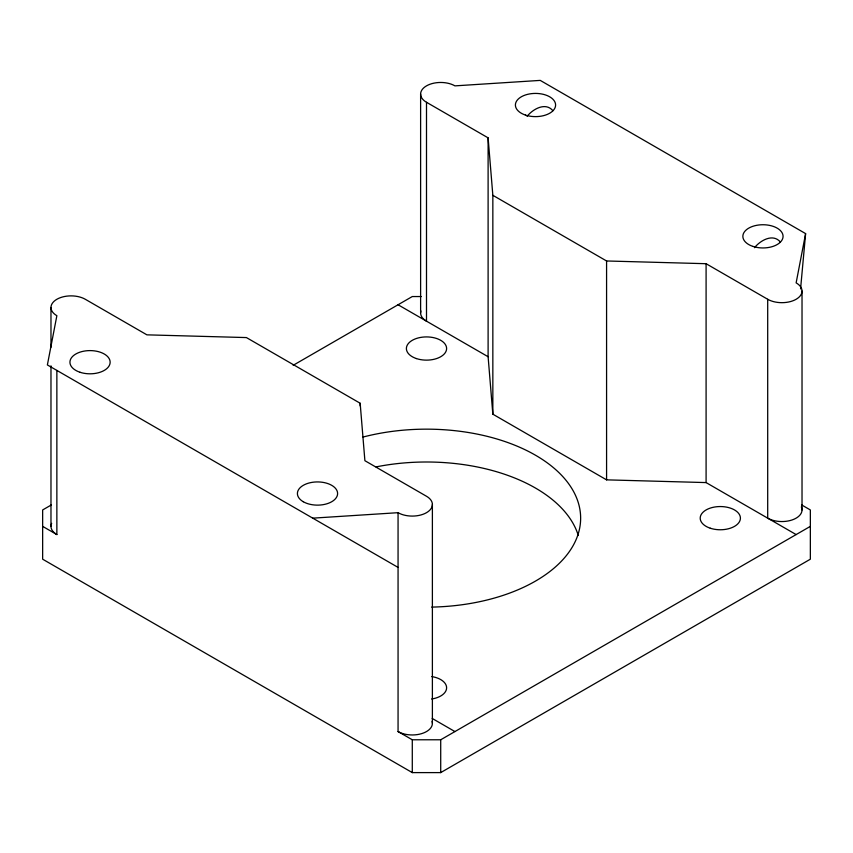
<?xml version="1.0" encoding="UTF-8"?>
<svg xmlns="http://www.w3.org/2000/svg" width="853" height="853" viewBox="0 0 853 853"><rect width="100%" height="100%" fill="white"/><g stroke="black" fill="none" stroke-linecap="round" stroke-linejoin="round"><path stroke-width="1.28" d="M42.65 526.365L56.863 534.575L56.863 370.415M800.572 288.89L805.616 233.615L540.237 80.395L454.937 85.865A20.109 11.611 0 0 0 426.5 85.865A20.109 11.611 0 0 0 426.5 102.285L426.5 321.165A20.109 11.611 0 0 1 420.913 310.94M805.616 233.615L796.137 282.855A20.109 11.611 0 0 1 796.137 299.275A20.109 11.611 0 0 1 767.7 299.275L706.092 263.705L606.579 260.975L492.842 195.305L488.108 137.855L426.5 102.285M527.058 116.371C532.773 109.163 545.536 101.774 552.904 110.719M754.521 247.701C760.236 240.482 772.999 233.093 780.378 242.049M51.404 504.901L42.65 509.945L42.65 559.195L412.287 772.605L440.713 772.605L810.35 559.195L810.35 509.945L801.596 504.901M293.165 365.308L412.287 296.545L421.329 296.545M398.063 567.405L47.384 364.935L56.863 315.695A20.109 11.611 0 0 1 56.863 299.275A20.109 11.611 0 0 1 85.3 299.275L146.908 334.845L246.421 337.575L360.158 403.245L364.892 460.695L426.5 496.265A20.109 11.611 0 0 1 426.5 512.685A20.109 11.611 0 0 1 398.063 512.685L398.063 731.565L412.287 739.775L440.713 739.775L810.35 526.365M312.763 518.155L398.063 512.685M488.108 137.855L488.108 356.735L492.842 414.185L606.579 479.855L706.092 482.585L796.137 534.575M398.063 304.756L488.108 356.735M432.183 718.429L454.937 731.565M802.023 291.065L802.023 509.945M767.7 299.275L767.7 518.155A20.109 11.611 0 0 0 791.968 519.999A20.109 11.611 0 0 0 801.34 506.949M706.092 263.705L706.092 482.585M606.579 260.975L606.579 479.855M492.842 195.305L492.842 414.185M440.713 739.775L440.713 772.605M432.386 504.475L432.386 723.355M420.614 94.075L420.614 312.955M412.287 739.775L412.287 772.605M360.158 403.245L360.158 405.9M50.977 307.485L50.977 347.278M50.977 365.852L50.977 526.365M376.002 466.911A154.137 88.989 0 0 1 578.291 535.513M363.015 437.056A154.137 88.989 0 0 1 576.617 497.96A154.137 88.989 0 0 1 431.671 607.101M431.778 676.589A20.109 11.611 0 0 1 446.609 687.827A20.109 11.611 0 0 1 431.629 699.012M432.087 721.339A20.109 11.611 0 0 1 421.574 733.655A20.109 11.611 0 0 1 398.063 731.565M56.863 534.575A20.109 11.611 0 0 1 51.66 523.358M416.445 358.58A20.109 11.611 0 0 0 446.609 348.525A20.109 11.611 0 0 0 416.445 338.47A20.109 11.611 0 0 0 416.445 358.58M710.261 528.21A20.109 11.611 0 0 0 740.415 518.155A20.109 11.611 0 0 0 710.261 508.1A20.109 11.611 0 0 0 710.261 528.21M79.99 372.26A20.109 11.611 0 0 0 110.144 362.205A20.109 11.611 0 0 0 79.99 352.15A20.109 11.611 0 0 0 79.99 372.26M303.284 501.735A20.109 11.611 0 0 0 336.924 496.531A20.109 11.611 0 0 0 312.305 482.318A20.109 11.611 0 0 0 303.284 501.735M752.911 246.4A20.109 11.611 0 0 0 783.065 236.345A20.109 11.611 0 0 0 752.911 226.29A20.109 11.611 0 0 0 752.911 246.4M525.437 115.07A20.109 11.611 0 0 0 555.602 105.026A20.109 11.611 0 0 0 525.437 94.971A20.109 11.611 0 0 0 525.437 115.07"/></g></svg>
